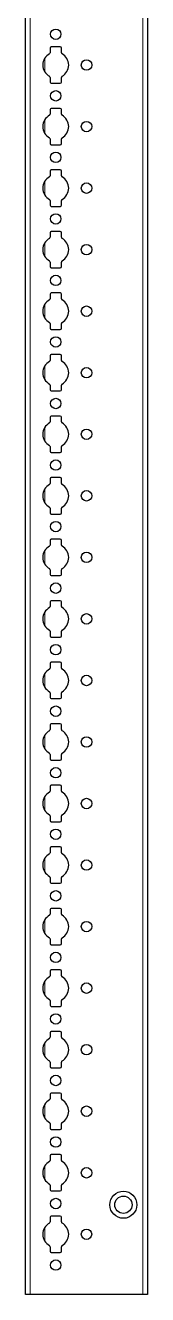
# Model space of a CAD drawing. Header units: millimetres. Extents: x -199 to 4466, y -2047 to 1507.
# Drawn here: x 4416 to 4466, y -852 to -336 of the extents above; entities that cross this region are included whole.
import ezdxf

# ---------------------------------------------------------------- set-up
doc = ezdxf.new("R2010")
doc.units = ezdxf.units.MM

msp = doc.modelspace()

# ---------------------------------------------------------------- linework, layer by layer
at = {"color": 7, "linetype": 'Continuous', "lineweight": 25}
for p, q in [((4416.39, -851.79), (4416.39, 847.21)), ((4466.09, 847.21), (4466.09, -851.79)), ((4426.44, -345.39), (4426.44, -347.27)), ((4430.54, -344.89), (4426.94, -344.89)), ((4431.04, -347.27), (4431.04, -345.39)), ((4426.44, -357.32), (4426.44, -359.19)), ((4426.94, -359.69), (4430.54, -359.69)), ((4431.04, -359.19), (4431.04, -357.32)), ((4426.44, -370.39), (4426.44, -372.27)), ((4430.54, -369.89), (4426.94, -369.89)), ((4431.04, -372.27), (4431.04, -370.39)), ((4426.44, -382.32), (4426.44, -384.19)), ((4426.94, -384.69), (4430.54, -384.69)), ((4431.04, -384.19), (4431.04, -382.32)), ((4426.44, -395.39), (4426.44, -397.27)), ((4430.54, -394.89), (4426.94, -394.89)), ((4431.04, -397.27), (4431.04, -395.39)), ((4426.44, -407.32), (4426.44, -409.19)), ((4431.04, -409.19), (4431.04, -407.32)), ((4426.94, -409.69), (4430.54, -409.69)), ((4426.44, -420.39), (4426.44, -422.27)), ((4430.54, -419.89), (4426.94, -419.89)), ((4431.04, -422.27), (4431.04, -420.39)), ((4426.44, -432.32), (4426.44, -434.19)), ((4431.04, -434.19), (4431.04, -432.32)), ((4426.94, -434.69), (4430.54, -434.69)), ((4426.44, -445.39), (4426.44, -447.27)), ((4430.54, -444.89), (4426.94, -444.89)), ((4431.04, -447.27), (4431.04, -445.39)), ((4426.44, -457.32), (4426.44, -459.19)), ((4431.04, -459.19), (4431.04, -457.32)), ((4426.94, -459.69), (4430.54, -459.69)), ((4426.44, -470.39), (4426.44, -472.27)), ((4430.54, -469.89), (4426.94, -469.89)), ((4431.04, -472.27), (4431.04, -470.39)), ((4426.44, -482.32), (4426.44, -484.19)), ((4431.04, -484.19), (4431.04, -482.32)), ((4426.94, -484.69), (4430.54, -484.69)), ((4430.54, -494.89), (4426.94, -494.89)), ((4426.44, -495.39), (4426.44, -497.27)), ((4431.04, -497.27), (4431.04, -495.39)), ((4426.44, -507.32), (4426.44, -509.19)), ((4426.94, -509.69), (4430.54, -509.69)), ((4431.04, -509.19), (4431.04, -507.32)), ((4426.44, -520.39), (4426.44, -522.27)), ((4430.54, -519.89), (4426.94, -519.89)), ((4431.04, -522.27), (4431.04, -520.39)), ((4426.44, -532.32), (4426.44, -534.19)), ((4426.94, -534.69), (4430.54, -534.69)), ((4431.04, -534.19), (4431.04, -532.32)), ((4426.44, -545.39), (4426.44, -547.27)), ((4430.54, -544.89), (4426.94, -544.89)), ((4431.04, -547.27), (4431.04, -545.39)), ((4426.44, -557.32), (4426.44, -559.19)), ((4426.94, -559.69), (4430.54, -559.69)), ((4431.04, -559.19), (4431.04, -557.32)), ((4426.44, -570.39), (4426.44, -572.27)), ((4430.54, -569.89), (4426.94, -569.89)), ((4431.04, -572.27), (4431.04, -570.39)), ((4426.44, -582.32), (4426.44, -584.19)), ((4431.04, -584.19), (4431.04, -582.32)), ((4426.94, -584.69), (4430.54, -584.69)), ((4426.44, -595.39), (4426.44, -597.27)), ((4430.54, -594.89), (4426.94, -594.89)), ((4431.04, -597.27), (4431.04, -595.39)), ((4426.44, -607.32), (4426.44, -609.19)), ((4431.04, -609.19), (4431.04, -607.32)), ((4426.94, -609.69), (4430.54, -609.69)), ((4426.44, -620.39), (4426.44, -622.27)), ((4430.54, -619.89), (4426.94, -619.89)), ((4431.04, -622.27), (4431.04, -620.39)), ((4426.44, -632.32), (4426.44, -634.19)), ((4431.04, -634.19), (4431.04, -632.32)), ((4426.94, -634.69), (4430.54, -634.69)), ((4426.44, -645.39), (4426.44, -647.27)), ((4430.54, -644.89), (4426.94, -644.89)), ((4431.04, -647.27), (4431.04, -645.39)), ((4426.44, -657.32), (4426.44, -659.19)), ((4426.94, -659.69), (4430.54, -659.69)), ((4431.04, -659.19), (4431.04, -657.32)), ((4430.54, -669.89), (4426.94, -669.89)), ((4426.44, -670.39), (4426.44, -672.27)), ((4431.04, -672.27), (4431.04, -670.39)), ((4426.44, -682.32), (4426.44, -684.19)), ((4426.94, -684.69), (4430.54, -684.69)), ((4431.04, -684.19), (4431.04, -682.32)), ((4426.44, -695.39), (4426.44, -697.27)), ((4430.54, -694.89), (4426.94, -694.89)), ((4431.04, -697.27), (4431.04, -695.39)), ((4426.44, -707.32), (4426.44, -709.19)), ((4426.94, -709.69), (4430.54, -709.69)), ((4431.04, -709.19), (4431.04, -707.32)), ((4426.44, -720.39), (4426.44, -722.27)), ((4430.54, -719.89), (4426.94, -719.89)), ((4431.04, -722.27), (4431.04, -720.39)), ((4426.44, -732.32), (4426.44, -734.19)), ((4426.94, -734.69), (4430.54, -734.69)), ((4431.04, -734.19), (4431.04, -732.32)), ((4426.44, -745.39), (4426.44, -747.27)), ((4430.54, -744.89), (4426.94, -744.89)), ((4431.04, -747.27), (4431.04, -745.39)), ((4426.44, -757.32), (4426.44, -759.19)), ((4431.04, -759.19), (4431.04, -757.32)), ((4426.94, -759.69), (4430.54, -759.69)), ((4426.44, -770.39), (4426.44, -772.27)), ((4430.54, -769.89), (4426.94, -769.89)), ((4431.04, -772.27), (4431.04, -770.39)), ((4426.44, -782.32), (4426.44, -784.19)), ((4431.04, -784.19), (4431.04, -782.32)), ((4426.94, -784.69), (4430.54, -784.69)), ((4426.44, -795.39), (4426.44, -797.27)), ((4430.54, -794.89), (4426.94, -794.89)), ((4431.04, -797.27), (4431.04, -795.39)), ((4426.44, -807.32), (4426.44, -809.19)), ((4431.04, -809.19), (4431.04, -807.32)), ((4426.94, -809.69), (4430.54, -809.69)), ((4426.44, -820.39), (4426.44, -822.27)), ((4430.54, -819.89), (4426.94, -819.89)), ((4431.04, -822.27), (4431.04, -820.39)), ((4426.44, -832.32), (4426.44, -834.19)), ((4426.94, -834.69), (4430.54, -834.69)), ((4431.04, -834.19), (4431.04, -832.32)), ((4418.39, -851.79), (4416.39, -851.79)), ((4464.09, -851.79), (4418.39, -851.79)), ((4466.09, -851.79), (4464.09, -851.79))]:
    msp.add_line(p, q, dxfattribs=at)
at = {"color": 8, "linetype": 'Continuous', "lineweight": 18}
for p, q in [((4418.39, 847.21), (4418.39, -851.79)), ((4464.09, -851.79), (4464.09, 847.21)), ((4424.24, -349.59), (4424.24, -355)), ((4424.24, -374.59), (4424.24, -380)), ((4424.24, -399.59), (4424.24, -405)), ((4424.24, -424.59), (4424.24, -430)), ((4424.24, -449.59), (4424.24, -455)), ((4424.24, -474.59), (4424.24, -480)), ((4424.24, -499.59), (4424.24, -505)), ((4424.24, -524.59), (4424.24, -530)), ((4424.24, -549.59), (4424.24, -555)), ((4424.24, -574.59), (4424.24, -580)), ((4424.24, -599.59), (4424.24, -605)), ((4424.24, -624.59), (4424.24, -630)), ((4424.24, -649.59), (4424.24, -655)), ((4424.24, -674.59), (4424.24, -680)), ((4424.24, -699.59), (4424.24, -705)), ((4424.24, -724.59), (4424.24, -730)), ((4424.24, -749.59), (4424.24, -755)), ((4424.24, -774.59), (4424.24, -780)), ((4424.24, -799.59), (4424.24, -805)), ((4424.24, -824.59), (4424.24, -830))]:
    msp.add_line(p, q, dxfattribs=at)
at = {"color": 7, "linetype": 'Continuous', "lineweight": 25}
for centre, radius in [((4428.74, -339.79), 2.12), ((4441.24, -352.29), 2.13), ((4428.74, -364.79), 2.12), ((4441.24, -377.29), 2.13), ((4428.74, -389.79), 2.12), ((4441.24, -402.29), 2.13), ((4428.74, -414.79), 2.12), ((4441.24, -427.29), 2.13), ((4428.74, -439.79), 2.12), ((4441.24, -452.29), 2.13), ((4428.74, -464.79), 2.12), ((4441.24, -477.29), 2.13), ((4428.74, -489.79), 2.12), ((4441.24, -502.29), 2.13), ((4428.74, -514.79), 2.12), ((4441.24, -527.29), 2.13), ((4428.74, -539.79), 2.12), ((4441.24, -552.29), 2.13), ((4428.74, -564.79), 2.12), ((4441.24, -577.29), 2.13), ((4428.74, -589.79), 2.12), ((4441.24, -602.29), 2.13), ((4428.74, -614.79), 2.12), ((4441.24, -627.29), 2.13), ((4428.74, -639.79), 2.12), ((4441.24, -652.29), 2.13), ((4428.74, -664.79), 2.12), ((4441.24, -677.29), 2.13), ((4428.74, -689.79), 2.12), ((4441.24, -702.29), 2.13), ((4428.74, -714.79), 2.12), ((4441.24, -727.29), 2.13), ((4428.74, -739.79), 2.12), ((4441.24, -752.29), 2.13), ((4428.74, -764.79), 2.12), ((4441.24, -777.29), 2.13), ((4428.74, -789.79), 2.12), ((4441.24, -802.29), 2.13), ((4428.74, -814.79), 2.12), ((4456.24, -815.29), 5.5), ((4456.24, -815.29), 3.5), ((4441.24, -827.29), 2.12), ((4428.74, -839.79), 2.12)]:
    msp.add_circle(centre, radius, dxfattribs=at)
for centre, radius, start, end in [((4426.94, -345.39), 0.5, 90, 180), ((4430.54, -345.39), 0.5, 0, 90), ((4428.74, -352.29), 5.25, 119.1407, 240.8593), ((4425.94, -347.27), 0.5, 299.1407, 0), ((4431.54, -347.27), 0.5, 180, 240.8593), ((4428.74, -352.29), 5.25, 299.1407, 60.8593), ((4425.94, -357.32), 0.5, 0, 60.8593), ((4426.94, -359.19), 0.5, 180, 270), ((4430.54, -359.19), 0.5, 270, 0), ((4431.54, -357.32), 0.5, 119.1407, 180), ((4426.94, -370.39), 0.5, 90, 180), ((4430.54, -370.39), 0.5, 0, 90), ((4428.74, -377.29), 5.25, 119.1407, 240.8593), ((4425.94, -372.27), 0.5, 299.1407, 0), ((4431.54, -372.27), 0.5, 180, 240.8593), ((4428.74, -377.29), 5.25, 299.1407, 60.8593), ((4425.94, -382.32), 0.5, 0, 60.8593), ((4426.94, -384.19), 0.5, 180, 270), ((4430.54, -384.19), 0.5, 270, 0), ((4431.54, -382.32), 0.5, 119.1407, 180), ((4426.94, -395.39), 0.5, 90, 180), ((4430.54, -395.39), 0.5, 0, 90), ((4428.74, -402.29), 5.25, 119.1407, 240.8593), ((4425.94, -397.27), 0.5, 299.1407, 0), ((4431.54, -397.27), 0.5, 180, 240.8593), ((4428.74, -402.29), 5.25, 299.1407, 60.8593), ((4425.94, -407.32), 0.5, 0, 60.8593), ((4431.54, -407.32), 0.5, 119.1407, 180), ((4426.94, -409.19), 0.5, 180, 270), ((4430.54, -409.19), 0.5, 270, 0), ((4428.74, -427.29), 5.25, 119.1407, 240.8593), ((4425.94, -422.27), 0.5, 299.1407, 0), ((4426.94, -420.39), 0.5, 90, 180), ((4430.54, -420.39), 0.5, 0, 90), ((4431.54, -422.27), 0.5, 180, 240.8593), ((4428.74, -427.29), 5.25, 299.1407, 60.8593), ((4425.94, -432.32), 0.5, 0, 60.8593), ((4431.54, -432.32), 0.5, 119.1407, 180), ((4426.94, -434.19), 0.5, 180, 270), ((4430.54, -434.19), 0.5, 270, 0), ((4428.74, -452.29), 5.25, 119.1407, 240.8593), ((4425.94, -447.27), 0.5, 299.1407, 0), ((4426.94, -445.39), 0.5, 90, 180), ((4430.54, -445.39), 0.5, 0, 90), ((4431.54, -447.27), 0.5, 180, 240.8593), ((4428.74, -452.29), 5.25, 299.1407, 60.8593), ((4425.94, -457.32), 0.5, 0, 60.8593), ((4431.54, -457.32), 0.5, 119.1407, 180), ((4426.94, -459.19), 0.5, 180, 270), ((4430.54, -459.19), 0.5, 270, 0), ((4428.74, -477.29), 5.25, 119.1407, 240.8593), ((4425.94, -472.27), 0.5, 299.1407, 0), ((4426.94, -470.39), 0.5, 90, 180), ((4430.54, -470.39), 0.5, 0, 90), ((4431.54, -472.27), 0.5, 180, 240.8593), ((4428.74, -477.29), 5.25, 299.1407, 60.8593), ((4425.94, -482.32), 0.5, 0, 60.8593), ((4426.94, -484.19), 0.5, 180, 270), ((4430.54, -484.19), 0.5, 270, 0), ((4431.54, -482.32), 0.5, 119.1407, 180), ((4426.94, -495.39), 0.5, 90, 180), ((4430.54, -495.39), 0.5, 0, 90), ((4428.74, -502.29), 5.25, 119.1407, 240.8593), ((4425.94, -497.27), 0.5, 299.1407, 0), ((4431.54, -497.27), 0.5, 180, 240.8593), ((4428.74, -502.29), 5.25, 299.1407, 60.8593), ((4425.94, -507.32), 0.5, 0, 60.8593), ((4426.94, -509.19), 0.5, 180, 270), ((4430.54, -509.19), 0.5, 270, 0), ((4431.54, -507.32), 0.5, 119.1407, 180), ((4426.94, -520.39), 0.5, 90, 180), ((4430.54, -520.39), 0.5, 0, 90), ((4428.74, -527.29), 5.25, 119.1407, 240.8593), ((4425.94, -522.27), 0.5, 299.1407, 0), ((4431.54, -522.27), 0.5, 180, 240.8593), ((4428.74, -527.29), 5.25, 299.1407, 60.8593), ((4425.94, -532.32), 0.5, 0, 60.8593), ((4426.94, -534.19), 0.5, 180, 270), ((4430.54, -534.19), 0.5, 270, 0), ((4431.54, -532.32), 0.5, 119.1407, 180), ((4426.94, -545.39), 0.5, 90, 180), ((4430.54, -545.39), 0.5, 0, 90), ((4428.74, -552.29), 5.25, 119.1407, 240.8593), ((4425.94, -547.27), 0.5, 299.1407, 0), ((4431.54, -547.27), 0.5, 180, 240.8593), ((4428.74, -552.29), 5.25, 299.1407, 60.8593), ((4425.94, -557.32), 0.5, 0, 60.8593), ((4426.94, -559.19), 0.5, 180, 270), ((4430.54, -559.19), 0.5, 270, 0), ((4431.54, -557.32), 0.5, 119.1407, 180), ((4425.94, -572.27), 0.5, 299.1407, 0), ((4426.94, -570.39), 0.5, 90, 180), ((4430.54, -570.39), 0.5, 0, 90), ((4431.54, -572.27), 0.5, 180, 240.8593), ((4428.74, -577.29), 5.25, 119.1407, 240.8593), ((4428.74, -577.29), 5.25, 299.1407, 60.8593), ((4425.94, -582.32), 0.5, 0, 60.8593), ((4431.54, -582.32), 0.5, 119.1407, 180), ((4426.94, -584.19), 0.5, 180, 270), ((4430.54, -584.19), 0.5, 270, 0), ((4428.74, -602.29), 5.25, 119.1407, 240.8593), ((4425.94, -597.27), 0.5, 299.1407, 0), ((4426.94, -595.39), 0.5, 90, 180), ((4430.54, -595.39), 0.5, 0, 90), ((4431.54, -597.27), 0.5, 180, 240.8593), ((4428.74, -602.29), 5.25, 299.1407, 60.8593), ((4425.94, -607.32), 0.5, 0, 60.8593), ((4431.54, -607.32), 0.5, 119.1407, 180), ((4426.94, -609.19), 0.5, 180, 270), ((4430.54, -609.19), 0.5, 270, 0), ((4428.74, -627.29), 5.25, 119.1407, 240.8593), ((4425.94, -622.27), 0.5, 299.1407, 0), ((4426.94, -620.39), 0.5, 90, 180), ((4430.54, -620.39), 0.5, 0, 90), ((4431.54, -622.27), 0.5, 180, 240.8593), ((4428.74, -627.29), 5.25, 299.1407, 60.8593), ((4425.94, -632.32), 0.5, 0, 60.8593), ((4426.94, -634.19), 0.5, 180, 270), ((4430.54, -634.19), 0.5, 270, 0), ((4431.54, -632.32), 0.5, 119.1407, 180), ((4428.74, -652.29), 5.25, 119.1407, 240.8593), ((4425.94, -647.27), 0.5, 299.1407, 0), ((4426.94, -645.39), 0.5, 90, 180), ((4430.54, -645.39), 0.5, 0, 90), ((4431.54, -647.27), 0.5, 180, 240.8593), ((4428.74, -652.29), 5.25, 299.1407, 60.8593), ((4425.94, -657.32), 0.5, 0, 60.8593), ((4426.94, -659.19), 0.5, 180, 270), ((4430.54, -659.19), 0.5, 270, 0), ((4431.54, -657.32), 0.5, 119.1407, 180), ((4426.94, -670.39), 0.5, 90, 180), ((4430.54, -670.39), 0.5, 0, 90), ((4428.74, -677.29), 5.25, 119.1407, 240.8593), ((4425.94, -672.27), 0.5, 299.1407, 0), ((4431.54, -672.27), 0.5, 180, 240.8593), ((4428.74, -677.29), 5.25, 299.1407, 60.8593), ((4425.94, -682.32), 0.5, 0, 60.8593), ((4426.94, -684.19), 0.5, 180, 270), ((4430.54, -684.19), 0.5, 270, 0), ((4431.54, -682.32), 0.5, 119.1407, 180), ((4426.94, -695.39), 0.5, 90, 180), ((4430.54, -695.39), 0.5, 0, 90), ((4428.74, -702.29), 5.25, 119.1407, 240.8593), ((4425.94, -697.27), 0.5, 299.1407, 0), ((4431.54, -697.27), 0.5, 180, 240.8593), ((4428.74, -702.29), 5.25, 299.1407, 60.8593), ((4425.94, -707.32), 0.5, 0, 60.8593), ((4426.94, -709.19), 0.5, 180, 270), ((4430.54, -709.19), 0.5, 270, 0), ((4431.54, -707.32), 0.5, 119.1407, 180), ((4426.94, -720.39), 0.5, 90, 180), ((4430.54, -720.39), 0.5, 0, 90), ((4428.74, -727.29), 5.25, 119.1407, 240.8593), ((4425.94, -722.27), 0.5, 299.1407, 0), ((4431.54, -722.27), 0.5, 180, 240.8593), ((4428.74, -727.29), 5.25, 299.1407, 60.8593), ((4425.94, -732.32), 0.5, 0, 60.8593), ((4431.54, -732.32), 0.5, 119.1407, 180), ((4426.94, -734.19), 0.5, 180, 270), ((4430.54, -734.19), 0.5, 270, 0), ((4425.94, -747.27), 0.5, 299.1407, 0), ((4426.94, -745.39), 0.5, 90, 180), ((4430.54, -745.39), 0.5, 0, 90), ((4431.54, -747.27), 0.5, 180, 240.8593), ((4428.74, -752.29), 5.25, 119.1407, 240.8593), ((4428.74, -752.29), 5.25, 299.1407, 60.8593), ((4425.94, -757.32), 0.5, 0, 60.8593), ((4431.54, -757.32), 0.5, 119.1407, 180), ((4426.94, -759.19), 0.5, 180, 270), ((4430.54, -759.19), 0.5, 270, 0), ((4428.74, -777.29), 5.25, 119.1407, 240.8593), ((4425.94, -772.27), 0.5, 299.1407, 0), ((4426.94, -770.39), 0.5, 90, 180), ((4430.54, -770.39), 0.5, 0, 90), ((4431.54, -772.27), 0.5, 180, 240.8593), ((4428.74, -777.29), 5.25, 299.1407, 60.8593), ((4425.94, -782.32), 0.5, 0, 60.8593), ((4431.54, -782.32), 0.5, 119.1407, 180), ((4426.94, -784.19), 0.5, 180, 270), ((4430.54, -784.19), 0.5, 270, 0), ((4428.74, -802.29), 5.25, 119.1407, 240.8593), ((4425.94, -797.27), 0.5, 299.1407, 0), ((4426.94, -795.39), 0.5, 90, 180), ((4430.54, -795.39), 0.5, 0, 90), ((4431.54, -797.27), 0.5, 180, 240.8593), ((4428.74, -802.29), 5.25, 299.1407, 60.8593), ((4425.94, -807.32), 0.5, 0, 60.8593), ((4426.94, -809.19), 0.5, 180, 270), ((4430.54, -809.19), 0.5, 270, 0), ((4431.54, -807.32), 0.5, 119.1407, 180), ((4428.74, -827.29), 5.25, 119.1407, 240.8593), ((4425.94, -822.27), 0.5, 299.1407, 0), ((4426.94, -820.39), 0.5, 90, 180), ((4430.54, -820.39), 0.5, 0, 90), ((4431.54, -822.27), 0.5, 180, 240.8593), ((4428.74, -827.29), 5.25, 299.1407, 60.8593), ((4425.94, -832.32), 0.5, 0, 60.8593), ((4426.94, -834.19), 0.5, 180, 270), ((4430.54, -834.19), 0.5, 270, 0), ((4431.54, -832.32), 0.5, 119.1407, 180)]:
    msp.add_arc(centre, radius, start, end, dxfattribs=at)

doc.saveas('drawing.dxf')
